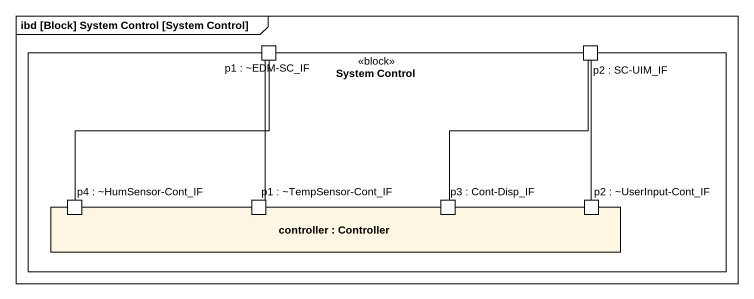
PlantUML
@startuml
mainframe ibd [Block] System Control [System Control]
rectangle "System Control" as System_Control <<block>> {
  port "p1 : ~EDM-SC_IF" as p1_EDM_SC_IF
  port "p2 : SC-UIM_IF" as p2_SC_UIM_IF
  rectangle "controller : Controller" as controller {
    port "p4 : ~HumSensor-Cont_IF" as p4_HumSensor_Cont_IF
    port "p1 : ~TempSensor-Cont_IF" as p1_TempSensor_Cont_IF
    port "p3 : Cont-Disp_IF" as p3_Cont_Disp_IF
    port "p2 : ~UserInput-Cont_IF" as p2_UserInput_Cont_IF
  }
}
p1_EDM_SC_IF -- p1_TempSensor_Cont_IF
p2_SC_UIM_IF -- p2_UserInput_Cont_IF
p4_HumSensor_Cont_IF -up- p1_EDM_SC_IF
p3_Cont_Disp_IF -up- p2_SC_UIM_IF
@enduml
